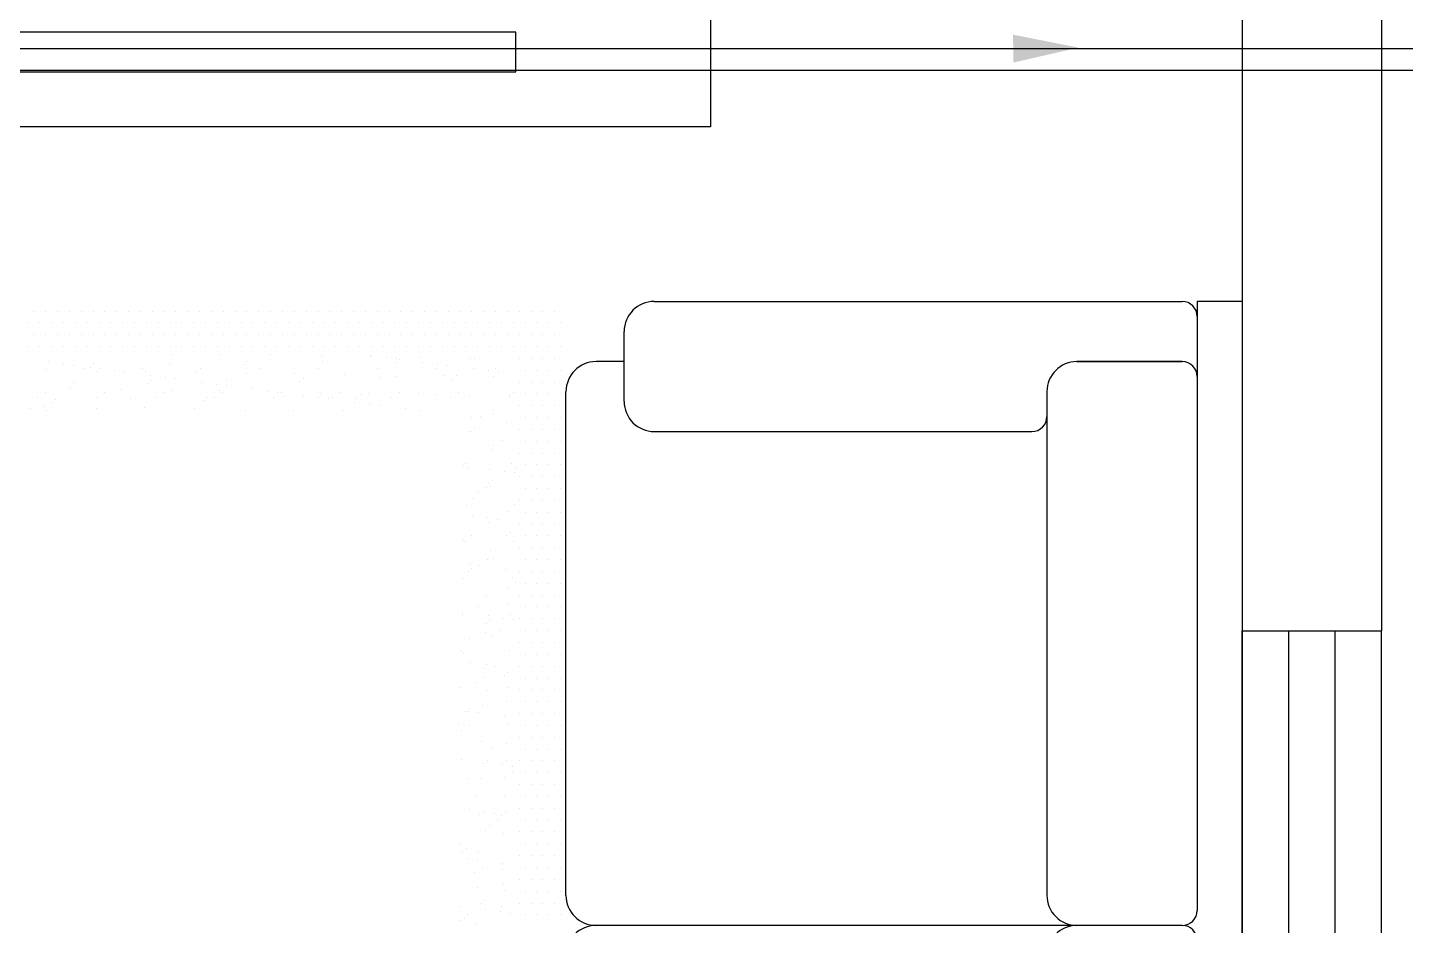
# Model space of a CAD drawing. Header units: millimetres. Extents: x -336 to -33, y -135 to 770.
# Drawn here: x -189.024 to -186.054, y 721.695 to 723.63 of the extents above; entities that cross this region are included whole.
import ezdxf

# ---------------------------------------------------------------- set-up
doc = ezdxf.new("R2010")
doc.units = ezdxf.units.MM
doc.header["$LTSCALE"] = 50
doc.header["$MEASUREMENT"] = 0
doc.layers.get('0').update_dxf_attribs({"linetype": 'CONTINUOUS'})
for name, color, linetype in [('-HIDRO', 8, 'CONTINUOUS'), ('TigreCad', 3, 'CONTINUOUS'), ('TUBULAÇÃO_ESGOTO', 5, 'CONTINUOUS')]:
    doc.layers.add(name, color=color, linetype=linetype)

# ---------------------------------------------------------------- blocks, each defined once
blk = doc.blocks.new('A$C7AFB675E')
at = {"color": 8}
for p, q in [((3.5035, 3.7432), (3.5035, 3.6832)), ((3.5035, 3.7432), (5.1585, 3.7432)), ((3.5035, 3.6832), (3.5635, 3.6832)), ((3.5235, 3.6832), (3.6035, 3.6832)), ((3.6035, 3.6832), (4.3135, 3.6832)), ((3.5035, 2.9606), (3.5035, 3.6632)), ((3.5835, 3.5232), (3.5835, 3.6632)), ((3.5835, 3.6632), (3.5835, 3.5232)), ((4.3335, 3.6632), (4.3335, 3.5232)), ((4.3335, 3.6632), (4.3335, 3.5232)), ((4.3335, 3.5232), (4.3335, 2.8832)), ((4.3335, 3.5232), (4.3335, 2.8832)), ((3.6235, 3.4832), (4.2935, 3.4832)), ((3.6765, 2.9606), (3.6765, 3.4632)), ((3.6365, 2.9206), (3.5435, 2.9206)), ((3.5835, 2.9206), (3.5835, 2.8832)), ((3.5835, 2.9206), (3.5835, 2.8832)), ((4.2935, 2.8432), (3.6235, 2.8432)), ((3.5162, 2.8282), (3.5162, 2.8282)), ((3.5319, 2.836), (3.5319, 2.836)), ((3.5477, 2.8282), (3.5477, 2.8282)), ((3.5634, 2.836), (3.5634, 2.836)), ((3.5792, 2.8282), (3.5792, 2.8282)), ((3.5949, 2.836), (3.5949, 2.836)), ((3.6107, 2.8282), (3.6107, 2.8282)), ((3.6264, 2.836), (3.6264, 2.836)), ((3.6422, 2.8282), (3.6422, 2.8282)), ((3.6579, 2.836), (3.6579, 2.836)), ((3.6737, 2.8282), (3.6737, 2.8282)), ((3.6894, 2.836), (3.6894, 2.836)), ((3.7052, 2.8282), (3.7052, 2.8282)), ((3.7209, 2.836), (3.7209, 2.836)), ((3.7367, 2.8282), (3.7367, 2.8282)), ((3.7524, 2.836), (3.7524, 2.836)), ((3.7682, 2.8282), (3.7682, 2.8282)), ((3.7839, 2.836), (3.7839, 2.836)), ((3.7997, 2.8282), (3.7997, 2.8282)), ((3.8154, 2.836), (3.8154, 2.836)), ((3.8312, 2.8282), (3.8312, 2.8282)), ((3.8469, 2.836), (3.8469, 2.836)), ((3.8627, 2.8282), (3.8627, 2.8282)), ((3.8784, 2.836), (3.8784, 2.836)), ((3.8942, 2.8282), (3.8942, 2.8282)), ((3.9099, 2.836), (3.9099, 2.836)), ((3.9257, 2.8282), (3.9257, 2.8282)), ((3.9414, 2.836), (3.9414, 2.836)), ((3.9572, 2.8282), (3.9572, 2.8282)), ((3.9729, 2.836), (3.9729, 2.836)), ((3.9887, 2.8282), (3.9887, 2.8282)), ((4.0044, 2.836), (4.0044, 2.836)), ((4.0202, 2.8282), (4.0202, 2.8282)), ((4.0359, 2.836), (4.0359, 2.836)), ((4.0517, 2.8282), (4.0517, 2.8282)), ((4.0674, 2.836), (4.0674, 2.836)), ((4.0832, 2.8282), (4.0832, 2.8282)), ((4.0989, 2.836), (4.0989, 2.836)), ((4.1147, 2.8282), (4.1147, 2.8282)), ((4.1304, 2.836), (4.1304, 2.836)), ((4.1462, 2.8282), (4.1462, 2.8282)), ((4.1619, 2.836), (4.1619, 2.836)), ((4.1777, 2.8282), (4.1777, 2.8282)), ((4.1934, 2.836), (4.1934, 2.836)), ((4.2092, 2.8282), (4.2092, 2.8282)), ((4.2249, 2.836), (4.2249, 2.836)), ((4.2407, 2.8282), (4.2407, 2.8282)), ((4.2564, 2.836), (4.2564, 2.836)), ((4.2722, 2.8282), (4.2722, 2.8282)), ((4.2879, 2.836), (4.2879, 2.836)), ((4.3037, 2.8282), (4.3037, 2.8282)), ((4.3194, 2.836), (4.3194, 2.836)), ((3.5162, 2.8124), (3.5162, 2.8124)), ((3.5319, 2.8203), (3.5319, 2.8203)), ((3.5477, 2.8124), (3.5477, 2.8124)), ((3.5634, 2.8203), (3.5634, 2.8203)), ((3.5792, 2.8124), (3.5792, 2.8124)), ((3.5949, 2.8203), (3.5949, 2.8203)), ((3.6107, 2.8124), (3.6107, 2.8124)), ((3.6264, 2.8203), (3.6264, 2.8203)), ((3.6422, 2.8124), (3.6422, 2.8124)), ((3.6579, 2.8203), (3.6579, 2.8203)), ((3.6737, 2.8124), (3.6737, 2.8124)), ((3.6894, 2.8203), (3.6894, 2.8203)), ((3.7052, 2.8124), (3.7052, 2.8124)), ((3.7209, 2.8203), (3.7209, 2.8203)), ((3.7367, 2.8124), (3.7367, 2.8124)), ((3.7524, 2.8203), (3.7524, 2.8203)), ((3.7682, 2.8124), (3.7682, 2.8124)), ((3.7839, 2.8203), (3.7839, 2.8203)), ((3.7997, 2.8124), (3.7997, 2.8124)), ((3.8154, 2.8203), (3.8154, 2.8203)), ((3.8312, 2.8124), (3.8312, 2.8124)), ((3.8469, 2.8203), (3.8469, 2.8203)), ((3.8627, 2.8124), (3.8627, 2.8124)), ((3.8784, 2.8203), (3.8784, 2.8203)), ((3.8942, 2.8124), (3.8942, 2.8124)), ((3.9099, 2.8203), (3.9099, 2.8203)), ((3.9257, 2.8124), (3.9257, 2.8124)), ((3.9414, 2.8203), (3.9414, 2.8203)), ((3.9572, 2.8124), (3.9572, 2.8124)), ((3.9729, 2.8203), (3.9729, 2.8203)), ((3.9887, 2.8124), (3.9887, 2.8124)), ((4.0044, 2.8203), (4.0044, 2.8203)), ((4.0202, 2.8124), (4.0202, 2.8124)), ((4.0359, 2.8203), (4.0359, 2.8203)), ((4.0517, 2.8124), (4.0517, 2.8124)), ((4.0674, 2.8203), (4.0674, 2.8203)), ((4.0832, 2.8124), (4.0832, 2.8124)), ((4.0989, 2.8203), (4.0989, 2.8203)), ((4.1147, 2.8124), (4.1147, 2.8124)), ((4.1304, 2.8203), (4.1304, 2.8203)), ((4.1462, 2.8124), (4.1462, 2.8124)), ((4.1619, 2.8203), (4.1619, 2.8203)), ((4.1777, 2.8124), (4.1777, 2.8124)), ((4.1934, 2.8203), (4.1934, 2.8203)), ((4.2092, 2.8124), (4.2092, 2.8124)), ((4.2249, 2.8203), (4.2249, 2.8203)), ((4.2407, 2.8124), (4.2407, 2.8124)), ((4.2564, 2.8203), (4.2564, 2.8203)), ((4.2722, 2.8124), (4.2722, 2.8124)), ((4.2879, 2.8203), (4.2879, 2.8203)), ((4.3037, 2.8124), (4.3037, 2.8124)), ((4.3194, 2.8203), (4.3194, 2.8203)), ((3.5162, 2.7967), (3.5162, 2.7967)), ((3.5319, 2.8045), (3.5319, 2.8045)), ((3.5319, 2.7888), (3.5319, 2.7888)), ((3.5477, 2.7967), (3.5477, 2.7967)), ((3.5634, 2.8045), (3.5634, 2.8045)), ((3.5634, 2.7888), (3.5634, 2.7888)), ((3.5792, 2.7967), (3.5792, 2.7967)), ((3.5949, 2.8045), (3.5949, 2.8045)), ((3.5949, 2.7888), (3.5949, 2.7888)), ((3.6107, 2.7967), (3.6107, 2.7967)), ((3.6264, 2.8045), (3.6264, 2.8045)), ((3.6264, 2.7888), (3.6264, 2.7888)), ((3.6422, 2.7967), (3.6422, 2.7967)), ((3.6579, 2.8045), (3.6579, 2.8045)), ((3.6579, 2.7888), (3.6579, 2.7888)), ((3.6737, 2.7967), (3.6737, 2.7967)), ((3.6894, 2.8045), (3.6894, 2.8045)), ((3.6894, 2.7888), (3.6894, 2.7888)), ((3.7052, 2.7967), (3.7052, 2.7967)), ((3.7209, 2.8045), (3.7209, 2.8045)), ((3.7209, 2.7888), (3.7209, 2.7888)), ((3.7367, 2.7967), (3.7367, 2.7967)), ((3.7524, 2.8045), (3.7524, 2.8045)), ((3.7524, 2.7888), (3.7524, 2.7888)), ((3.7682, 2.7967), (3.7682, 2.7967)), ((3.7839, 2.8045), (3.7839, 2.8045)), ((3.7839, 2.7888), (3.7839, 2.7888)), ((3.7997, 2.7967), (3.7997, 2.7967)), ((3.8154, 2.8045), (3.8154, 2.8045)), ((3.8154, 2.7888), (3.8154, 2.7888)), ((3.8312, 2.7967), (3.8312, 2.7967)), ((3.8469, 2.8045), (3.8469, 2.8045)), ((3.8469, 2.7888), (3.8469, 2.7888)), ((3.8627, 2.7967), (3.8627, 2.7967)), ((3.8784, 2.8045), (3.8784, 2.8045)), ((3.8784, 2.7888), (3.8784, 2.7888)), ((3.8942, 2.7967), (3.8942, 2.7967)), ((3.9099, 2.8045), (3.9099, 2.8045)), ((3.9099, 2.7888), (3.9099, 2.7888)), ((3.9257, 2.7967), (3.9257, 2.7967)), ((3.9414, 2.8045), (3.9414, 2.8045)), ((3.9414, 2.7888), (3.9414, 2.7888)), ((3.9572, 2.7967), (3.9572, 2.7967)), ((3.9729, 2.8045), (3.9729, 2.8045)), ((3.9729, 2.7888), (3.9729, 2.7888)), ((3.9887, 2.7967), (3.9887, 2.7967)), ((4.0044, 2.8045), (4.0044, 2.8045)), ((4.0044, 2.7888), (4.0044, 2.7888)), ((4.0202, 2.7967), (4.0202, 2.7967)), ((4.0359, 2.8045), (4.0359, 2.8045)), ((4.0359, 2.7888), (4.0359, 2.7888)), ((4.0517, 2.7967), (4.0517, 2.7967)), ((4.0674, 2.8045), (4.0674, 2.8045)), ((4.0674, 2.7888), (4.0674, 2.7888)), ((4.0832, 2.7967), (4.0832, 2.7967)), ((4.0989, 2.8045), (4.0989, 2.8045)), ((4.0989, 2.7888), (4.0989, 2.7888)), ((4.1147, 2.7967), (4.1147, 2.7967)), ((4.1304, 2.8045), (4.1304, 2.8045)), ((4.1304, 2.7888), (4.1304, 2.7888)), ((4.1462, 2.7967), (4.1462, 2.7967)), ((4.1619, 2.8045), (4.1619, 2.8045)), ((4.1619, 2.7888), (4.1619, 2.7888)), ((4.1777, 2.7967), (4.1777, 2.7967)), ((4.1934, 2.8045), (4.1934, 2.8045)), ((4.1934, 2.7888), (4.1934, 2.7888)), ((4.2092, 2.7967), (4.2092, 2.7967)), ((4.2249, 2.8045), (4.2249, 2.8045)), ((4.2249, 2.7888), (4.2249, 2.7888)), ((4.2407, 2.7967), (4.2407, 2.7967)), ((4.2564, 2.8045), (4.2564, 2.8045)), ((4.2564, 2.7888), (4.2564, 2.7888)), ((4.2722, 2.7967), (4.2722, 2.7967)), ((4.2879, 2.8045), (4.2879, 2.8045)), ((4.2879, 2.7888), (4.2879, 2.7888)), ((4.3037, 2.7967), (4.3037, 2.7967)), ((4.3194, 2.8045), (4.3194, 2.8045)), ((4.3194, 2.7888), (4.3194, 2.7888)), ((3.5162, 2.7809), (3.5162, 2.7809)), ((3.5319, 2.773), (3.5319, 2.773)), ((3.5477, 2.7809), (3.5477, 2.7809)), ((3.5634, 2.773), (3.5634, 2.773)), ((3.5792, 2.7809), (3.5792, 2.7809)), ((3.6107, 2.7809), (3.6107, 2.7809)), ((3.6247, 2.7727), (3.6247, 2.7727)), ((3.6422, 2.7809), (3.6422, 2.7809)), ((3.6737, 2.7809), (3.6737, 2.7809)), ((3.7052, 2.7809), (3.7052, 2.7809)), ((3.7185, 2.7703), (3.7185, 2.7703)), ((3.7254, 2.7763), (3.7254, 2.7763)), ((3.7309, 2.7751), (3.7309, 2.7751)), ((3.7367, 2.7809), (3.7367, 2.7809)), ((3.7682, 2.7809), (3.7682, 2.7809)), ((3.7739, 2.7747), (3.7739, 2.7747)), ((3.7997, 2.7809), (3.7997, 2.7809)), ((3.8109, 2.7693), (3.8109, 2.7693)), ((3.8225, 2.7731), (3.8225, 2.7731)), ((3.8312, 2.7809), (3.8312, 2.7809)), ((3.8627, 2.7809), (3.8627, 2.7809)), ((3.8711, 2.7715), (3.8711, 2.7715)), ((3.8777, 2.7755), (3.8777, 2.7755)), ((3.8942, 2.7809), (3.8942, 2.7809)), ((3.9196, 2.77), (3.9196, 2.77)), ((3.9257, 2.7809), (3.9257, 2.7809)), ((3.9264, 2.7732), (3.9264, 2.7732)), ((3.9572, 2.7809), (3.9572, 2.7809)), ((3.9887, 2.7809), (3.9887, 2.7809)), ((4.0202, 2.7809), (4.0202, 2.7809)), ((4.0517, 2.7809), (4.0517, 2.7809)), ((4.0832, 2.7809), (4.0832, 2.7809)), ((4.1147, 2.7809), (4.1147, 2.7809)), ((4.1218, 2.7714), (4.1218, 2.7714)), ((4.1302, 2.7725), (4.1302, 2.7725)), ((4.1462, 2.7809), (4.1462, 2.7809)), ((4.1777, 2.7809), (4.1777, 2.7809)), ((4.2092, 2.7809), (4.2092, 2.7809)), ((4.2407, 2.7809), (4.2407, 2.7809)), ((4.2722, 2.7809), (4.2722, 2.7809)), ((4.3037, 2.7809), (4.3037, 2.7809)), ((4.3173, 2.7695), (4.3173, 2.7695)), ((3.5162, 2.7652), (3.5162, 2.7652)), ((3.5319, 2.7573), (3.5319, 2.7573)), ((3.5477, 2.7652), (3.5477, 2.7652)), ((3.5634, 2.7573), (3.5634, 2.7573)), ((3.5976, 2.7537), (3.5976, 2.7537)), ((3.6289, 2.7681), (3.6289, 2.7681)), ((3.6319, 2.7678), (3.6319, 2.7678)), ((3.6642, 2.7647), (3.6642, 2.7647)), ((3.6882, 2.7581), (3.6882, 2.7581)), ((3.7291, 2.762), (3.7291, 2.762)), ((3.7826, 2.7673), (3.7826, 2.7673)), ((3.793, 2.7519), (3.793, 2.7519)), ((3.8151, 2.7647), (3.8151, 2.7647)), ((3.8597, 2.7629), (3.8597, 2.7629)), ((3.8845, 2.7649), (3.8845, 2.7649)), ((3.9047, 2.7668), (3.9047, 2.7668)), ((3.9246, 2.7601), (3.9246, 2.7601)), ((3.9408, 2.7551), (3.9408, 2.7551)), ((3.9682, 2.7684), (3.9682, 2.7684)), ((3.9971, 2.7659), (3.9971, 2.7659)), ((4.0014, 2.7612), (4.0014, 2.7612)), ((4.0167, 2.7668), (4.0167, 2.7668)), ((4.0352, 2.7644), (4.0352, 2.7644)), ((4.0552, 2.761), (4.0552, 2.761)), ((4.0653, 2.7652), (4.0653, 2.7652)), ((4.0909, 2.7634), (4.0909, 2.7634)), ((4.1138, 2.7636), (4.1138, 2.7636)), ((4.1201, 2.7583), (4.1201, 2.7583)), ((4.137, 2.7619), (4.137, 2.7619)), ((4.1624, 2.762), (4.1624, 2.762)), ((4.1833, 2.7624), (4.1833, 2.7624)), ((4.1876, 2.7578), (4.1876, 2.7578)), ((4.1933, 2.7522), (4.1933, 2.7522)), ((4.2109, 2.7604), (4.2109, 2.7604)), ((4.2507, 2.7591), (4.2507, 2.7591)), ((4.2595, 2.7588), (4.2595, 2.7588)), ((4.2771, 2.76), (4.2771, 2.76)), ((4.2877, 2.7614), (4.2877, 2.7614)), ((4.3081, 2.7573), (4.3081, 2.7573)), ((4.3156, 2.7564), (4.3156, 2.7564)), ((3.5162, 2.7494), (3.5162, 2.7494)), ((3.5162, 2.7337), (3.5162, 2.7337)), ((3.5319, 2.7415), (3.5319, 2.7415)), ((3.5477, 2.7494), (3.5477, 2.7494)), ((3.5477, 2.7337), (3.5477, 2.7337)), ((3.5634, 2.7415), (3.5634, 2.7415)), ((3.5932, 2.7499), (3.5932, 2.7499)), ((3.5958, 2.7406), (3.5958, 2.7406)), ((3.6033, 2.747), (3.6033, 2.747)), ((3.649, 2.7462), (3.649, 2.7462)), ((3.6519, 2.7454), (3.6519, 2.7454)), ((3.695, 2.7474), (3.695, 2.7474)), ((3.7005, 2.7438), (3.7005, 2.7438)), ((3.7264, 2.7415), (3.7264, 2.7415)), ((3.7414, 2.7452), (3.7414, 2.7452)), ((3.7457, 2.7406), (3.7457, 2.7406)), ((3.749, 2.7422), (3.749, 2.7422)), ((3.7513, 2.7377), (3.7513, 2.7377)), ((3.7913, 2.7388), (3.7913, 2.7388)), ((3.7976, 2.7406), (3.7976, 2.7406)), ((3.8352, 2.7427), (3.8352, 2.7427)), ((3.8457, 2.747), (3.8457, 2.747)), ((3.8461, 2.7391), (3.8461, 2.7391)), ((3.8947, 2.7375), (3.8947, 2.7375)), ((3.9219, 2.7396), (3.9219, 2.7396)), ((3.9277, 2.7418), (3.9277, 2.7418)), ((3.9319, 2.7371), (3.9319, 2.7371)), ((3.9432, 2.7359), (3.9432, 2.7359)), ((3.9476, 2.7445), (3.9476, 2.7445)), ((3.9868, 2.7369), (3.9868, 2.7369)), ((3.9885, 2.75), (3.9885, 2.75)), ((3.9918, 2.7343), (3.9918, 2.7343)), ((4.0039, 2.7348), (4.0039, 2.7348)), ((4.0215, 2.7393), (4.0215, 2.7393)), ((4.0404, 2.7327), (4.0404, 2.7327)), ((4.0983, 2.744), (4.0983, 2.744)), ((4.1139, 2.7383), (4.1139, 2.7383)), ((4.1174, 2.7378), (4.1174, 2.7378)), ((4.1181, 2.7337), (4.1181, 2.7337)), ((4.1823, 2.735), (4.1823, 2.735)), ((4.184, 2.7481), (4.184, 2.7481)), ((4.2001, 2.7416), (4.2001, 2.7416)), ((4.2077, 2.7359), (4.2077, 2.7359)), ((4.3001, 2.7349), (4.3001, 2.7349)), ((4.3129, 2.7359), (4.3129, 2.7359)), ((3.5162, 2.7179), (3.5162, 2.7179)), ((3.5319, 2.7258), (3.5319, 2.7258)), ((3.5477, 2.7179), (3.5477, 2.7179)), ((3.5634, 2.7258), (3.5634, 2.7258)), ((3.5796, 2.7221), (3.5796, 2.7221)), ((3.58, 2.7166), (3.58, 2.7166)), ((3.5931, 2.7201), (3.5931, 2.7201)), ((3.6286, 2.715), (3.6286, 2.715)), ((3.6563, 2.7295), (3.6563, 2.7295)), ((3.658, 2.7174), (3.658, 2.7174)), ((3.6597, 2.7305), (3.6597, 2.7305)), ((3.672, 2.7211), (3.672, 2.7211)), ((3.6763, 2.7165), (3.6763, 2.7165)), ((3.7581, 2.7271), (3.7581, 2.7271)), ((3.7658, 2.7186), (3.7658, 2.7186)), ((3.7886, 2.7183), (3.7886, 2.7183)), ((3.8144, 2.7174), (3.8144, 2.7174)), ((3.8535, 2.7155), (3.8535, 2.7155)), ((3.8552, 2.7286), (3.8552, 2.7286)), ((3.8582, 2.7177), (3.8582, 2.7177)), ((3.9088, 2.7266), (3.9088, 2.7266)), ((3.952, 2.7152), (3.952, 2.7152)), ((3.9841, 2.7164), (3.9841, 2.7164)), ((4.0107, 2.7242), (4.0107, 2.7242)), ((4.0444, 2.7142), (4.0444, 2.7142)), ((4.0507, 2.7268), (4.0507, 2.7268)), ((4.067, 2.7144), (4.067, 2.7144)), ((4.0889, 2.7311), (4.0889, 2.7311)), ((4.1375, 2.7295), (4.1375, 2.7295)), ((4.1614, 2.7237), (4.1614, 2.7237)), ((4.1796, 2.7145), (4.1796, 2.7145)), ((4.186, 2.7279), (4.186, 2.7279)), ((4.2346, 2.7264), (4.2346, 2.7264)), ((4.2462, 2.7249), (4.2462, 2.7249)), ((4.2565, 2.7318), (4.2565, 2.7318)), ((4.2632, 2.7212), (4.2632, 2.7212)), ((4.2831, 2.7248), (4.2831, 2.7248)), ((4.3044, 2.7302), (4.3044, 2.7302)), ((4.3317, 2.7232), (4.3317, 2.7232)), ((3.5162, 2.7022), (3.5162, 2.7022)), ((3.5319, 2.71), (3.5319, 2.71)), ((3.5477, 2.7022), (3.5477, 2.7022)), ((3.5634, 2.71), (3.5634, 2.71)), ((3.6026, 2.697), (3.6026, 2.697)), ((3.625, 2.6999), (3.625, 2.6999)), ((3.6771, 2.7134), (3.6771, 2.7134)), ((3.7194, 2.7092), (3.7194, 2.7092)), ((3.7219, 2.7073), (3.7219, 2.7073)), ((3.7257, 2.7118), (3.7257, 2.7118)), ((3.7743, 2.7103), (3.7743, 2.7103)), ((3.8212, 2.7067), (3.8212, 2.7067)), ((3.8228, 2.7087), (3.8228, 2.7087)), ((3.8625, 2.713), (3.8625, 2.713)), ((3.8714, 2.7071), (3.8714, 2.7071)), ((3.9174, 2.7054), (3.9174, 2.7054)), ((3.9199, 2.7055), (3.9199, 2.7055)), ((3.9685, 2.7039), (3.9685, 2.7039)), ((3.9719, 2.7062), (3.9719, 2.7062)), ((4.017, 2.7023), (4.017, 2.7023)), ((4.0487, 2.7096), (4.0487, 2.7096)), ((4.049, 2.7137), (4.049, 2.7137)), ((4.0656, 2.7007), (4.0656, 2.7007)), ((4.0738, 2.7038), (4.0738, 2.7038)), ((4.1129, 2.7035), (4.1129, 2.7035)), ((4.1382, 2.7117), (4.1382, 2.7117)), ((4.2245, 2.7033), (4.2245, 2.7033)), ((4.2307, 2.7108), (4.2307, 2.7108)), ((4.2349, 2.7061), (4.2349, 2.7061)), ((4.2445, 2.7118), (4.2445, 2.7118)), ((4.3084, 2.7017), (4.3084, 2.7017)), ((4.3196, 2.7115), (4.3196, 2.7115)), ((4.3245, 2.7083), (4.3245, 2.7083)), ((4.3263, 2.7009), (4.3263, 2.7009)), ((3.5162, 2.6864), (3.5162, 2.6864)), ((3.5319, 2.6943), (3.5319, 2.6943)), ((3.5319, 2.6785), (3.5319, 2.6785)), ((3.5477, 2.6864), (3.5477, 2.6864)), ((3.5634, 2.6943), (3.5634, 2.6943)), ((3.5634, 2.6785), (3.5634, 2.6785)), ((3.5886, 2.6859), (3.5886, 2.6859)), ((3.6025, 2.681), (3.6025, 2.681)), ((3.6068, 2.6923), (3.6068, 2.6923)), ((3.6318, 2.6893), (3.6318, 2.6893)), ((3.5162, 2.6707), (3.5162, 2.6707)), ((3.5319, 2.6628), (3.5319, 2.6628)), ((3.5477, 2.6707), (3.5477, 2.6707)), ((3.5634, 2.6628), (3.5634, 2.6628)), ((3.5869, 2.6728), (3.5869, 2.6728)), ((3.593, 2.6714), (3.593, 2.6714)), ((3.6269, 2.6704), (3.6269, 2.6704)), ((3.5162, 2.6549), (3.5162, 2.6549)), ((3.5319, 2.647), (3.5319, 2.647)), ((3.5477, 2.6549), (3.5477, 2.6549)), ((3.5634, 2.647), (3.5634, 2.647)), ((3.5776, 2.6485), (3.5776, 2.6485)), ((3.5842, 2.6523), (3.5842, 2.6523)), ((3.6261, 2.647), (3.6261, 2.647)), ((3.6491, 2.6496), (3.6491, 2.6496)), ((3.5162, 2.6392), (3.5162, 2.6392)), ((3.5162, 2.6234), (3.5162, 2.6234)), ((3.5319, 2.6313), (3.5319, 2.6313)), ((3.5477, 2.6392), (3.5477, 2.6392)), ((3.5477, 2.6234), (3.5477, 2.6234)), ((3.5634, 2.6313), (3.5634, 2.6313)), ((3.6464, 2.6291), (3.6464, 2.6291)), ((3.5162, 2.6077), (3.5162, 2.6077)), ((3.5319, 2.6155), (3.5319, 2.6155)), ((3.5477, 2.6077), (3.5477, 2.6077)), ((3.5634, 2.6155), (3.5634, 2.6155)), ((3.578, 2.605), (3.578, 2.605)), ((3.5797, 2.6181), (3.5797, 2.6181)), ((3.5804, 2.6212), (3.5804, 2.6212)), ((3.5847, 2.6166), (3.5847, 2.6166)), ((3.6028, 2.6166), (3.6028, 2.6166)), ((3.6248, 2.6215), (3.6248, 2.6215)), ((3.6316, 2.6108), (3.6316, 2.6108)), ((3.5162, 2.5919), (3.5162, 2.5919)), ((3.5319, 2.5998), (3.5319, 2.5998)), ((3.5477, 2.5919), (3.5477, 2.5919)), ((3.5634, 2.5998), (3.5634, 2.5998)), ((3.5929, 2.5929), (3.5929, 2.5929)), ((3.6048, 2.5947), (3.6048, 2.5947)), ((3.6419, 2.5948), (3.6419, 2.5948)), ((3.5162, 2.5762), (3.5162, 2.5762)), ((3.5319, 2.584), (3.5319, 2.584)), ((3.5319, 2.5683), (3.5319, 2.5683)), ((3.5477, 2.5762), (3.5477, 2.5762)), ((3.5634, 2.584), (3.5634, 2.584)), ((3.5634, 2.5683), (3.5634, 2.5683)), ((3.5753, 2.5845), (3.5753, 2.5845)), ((3.5767, 2.5826), (3.5767, 2.5826)), ((3.6253, 2.581), (3.6253, 2.581)), ((3.6278, 2.5696), (3.6278, 2.5696)), ((3.6402, 2.5817), (3.6402, 2.5817)), ((3.5162, 2.5604), (3.5162, 2.5604)), ((3.5319, 2.5525), (3.5319, 2.5525)), ((3.5477, 2.5604), (3.5477, 2.5604)), ((3.5634, 2.5525), (3.5634, 2.5525)), ((3.632, 2.5649), (3.632, 2.5649)), ((3.6375, 2.5612), (3.6375, 2.5612)), ((3.5162, 2.5447), (3.5162, 2.5447)), ((3.5319, 2.5368), (3.5319, 2.5368)), ((3.5477, 2.5447), (3.5477, 2.5447)), ((3.5634, 2.5368), (3.5634, 2.5368)), ((3.6004, 2.5485), (3.6004, 2.5485)), ((3.6247, 2.543), (3.6247, 2.543)), ((3.6315, 2.5324), (3.6315, 2.5324)), ((3.6489, 2.5469), (3.6489, 2.5469)), ((3.5162, 2.5289), (3.5162, 2.5289)), ((3.5162, 2.5132), (3.5162, 2.5132)), ((3.5319, 2.521), (3.5319, 2.521)), ((3.5477, 2.5289), (3.5477, 2.5289)), ((3.5477, 2.5132), (3.5477, 2.5132)), ((3.5634, 2.521), (3.5634, 2.521)), ((3.577, 2.5181), (3.577, 2.5181)), ((3.5827, 2.5189), (3.5827, 2.5189)), ((3.5927, 2.5145), (3.5927, 2.5145)), ((3.6256, 2.5165), (3.6256, 2.5165)), ((3.6312, 2.5139), (3.6312, 2.5139)), ((3.633, 2.527), (3.633, 2.527)), ((3.5162, 2.4974), (3.5162, 2.4974)), ((3.5319, 2.5053), (3.5319, 2.5053)), ((3.5477, 2.4974), (3.5477, 2.4974)), ((3.5634, 2.5053), (3.5634, 2.5053)), ((3.6056, 2.4938), (3.6056, 2.4938)), ((3.5162, 2.4817), (3.5162, 2.4817)), ((3.5319, 2.4895), (3.5319, 2.4895)), ((3.5477, 2.4817), (3.5477, 2.4817)), ((3.5634, 2.4895), (3.5634, 2.4895)), ((3.5995, 2.4825), (3.5995, 2.4825)), ((3.6099, 2.4892), (3.6099, 2.4892)), ((3.6285, 2.4934), (3.6285, 2.4934)), ((3.6481, 2.481), (3.6481, 2.481)), ((3.5162, 2.4659), (3.5162, 2.4659)), ((3.5319, 2.4738), (3.5319, 2.4738)), ((3.5319, 2.458), (3.5319, 2.458)), ((3.5477, 2.4659), (3.5477, 2.4659)), ((3.5634, 2.4738), (3.5634, 2.4738)), ((3.5634, 2.458), (3.5634, 2.458)), ((3.624, 2.4592), (3.624, 2.4592)), ((3.6246, 2.4645), (3.6246, 2.4645)), ((3.63, 2.4673), (3.63, 2.4673)), ((3.5162, 2.4502), (3.5162, 2.4502)), ((3.5319, 2.4423), (3.5319, 2.4423)), ((3.5477, 2.4502), (3.5477, 2.4502)), ((3.5634, 2.4423), (3.5634, 2.4423)), ((3.5746, 2.4501), (3.5746, 2.4501)), ((3.6223, 2.4461), (3.6223, 2.4461)), ((3.6232, 2.4485), (3.6232, 2.4485)), ((3.6313, 2.4539), (3.6313, 2.4539)), ((3.5162, 2.4344), (3.5162, 2.4344)), ((3.5319, 2.4265), (3.5319, 2.4265)), ((3.5477, 2.4344), (3.5477, 2.4344)), ((3.5634, 2.4265), (3.5634, 2.4265)), ((3.5926, 2.436), (3.5926, 2.436)), ((3.6196, 2.4256), (3.6196, 2.4256)), ((3.5162, 2.4187), (3.5162, 2.4187)), ((3.5162, 2.4029), (3.5162, 2.4029)), ((3.5319, 2.4108), (3.5319, 2.4108)), ((3.5477, 2.4187), (3.5477, 2.4187)), ((3.5477, 2.4029), (3.5477, 2.4029)), ((3.5634, 2.4108), (3.5634, 2.4108)), ((3.5835, 2.4181), (3.5835, 2.4181)), ((3.5878, 2.4134), (3.5878, 2.4134)), ((3.5998, 2.4181), (3.5998, 2.4181)), ((3.6484, 2.4165), (3.6484, 2.4165)), ((3.5162, 2.3872), (3.5162, 2.3872)), ((3.5319, 2.395), (3.5319, 2.395)), ((3.5477, 2.3872), (3.5477, 2.3872)), ((3.5634, 2.395), (3.5634, 2.395)), ((3.5738, 2.3841), (3.5738, 2.3841)), ((3.6079, 2.3915), (3.6079, 2.3915)), ((3.6151, 2.3913), (3.6151, 2.3913)), ((3.6244, 2.386), (3.6244, 2.386)), ((3.5162, 2.3714), (3.5162, 2.3714)), ((3.5319, 2.3793), (3.5319, 2.3793)), ((3.5477, 2.3714), (3.5477, 2.3714)), ((3.5634, 2.3793), (3.5634, 2.3793)), ((3.6134, 2.3782), (3.6134, 2.3782)), ((3.6223, 2.3825), (3.6223, 2.3825)), ((3.6309, 2.3664), (3.6309, 2.3664)), ((3.6312, 2.3754), (3.6312, 2.3754)), ((3.5162, 2.3557), (3.5162, 2.3557)), ((3.5319, 2.3635), (3.5319, 2.3635)), ((3.5319, 2.3478), (3.5319, 2.3478)), ((3.5477, 2.3557), (3.5477, 2.3557)), ((3.5634, 2.3635), (3.5634, 2.3635)), ((3.5634, 2.3478), (3.5634, 2.3478)), ((3.5925, 2.3575), (3.5925, 2.3575)), ((3.5974, 2.35), (3.5974, 2.35)), ((3.6107, 2.3577), (3.6107, 2.3577)), ((3.6351, 2.3618), (3.6351, 2.3618)), ((3.6459, 2.3484), (3.6459, 2.3484)), ((3.5162, 2.3399), (3.5162, 2.3399)), ((3.5319, 2.332), (3.5319, 2.332)), ((3.5477, 2.3399), (3.5477, 2.3399)), ((3.5634, 2.332), (3.5634, 2.332)), ((3.5162, 2.3242), (3.5162, 2.3242)), ((3.5319, 2.3163), (3.5319, 2.3163)), ((3.5477, 2.3242), (3.5477, 2.3242)), ((3.5634, 2.3163), (3.5634, 2.3163)), ((3.5741, 2.3196), (3.5741, 2.3196)), ((3.5858, 2.3158), (3.5858, 2.3158)), ((3.6044, 2.3104), (3.6044, 2.3104)), ((3.6062, 2.3235), (3.6062, 2.3235)), ((3.6226, 2.318), (3.6226, 2.318)), ((3.5162, 2.3084), (3.5162, 2.3084)), ((3.5162, 2.2927), (3.5162, 2.2927)), ((3.5319, 2.3005), (3.5319, 2.3005)), ((3.5477, 2.3084), (3.5477, 2.3084)), ((3.5477, 2.2927), (3.5477, 2.2927)), ((3.5634, 2.3005), (3.5634, 2.3005)), ((3.6243, 2.3076), (3.6243, 2.3076)), ((3.631, 2.2969), (3.631, 2.2969)), ((3.5162, 2.2769), (3.5162, 2.2769)), ((3.5319, 2.2848), (3.5319, 2.2848)), ((3.5477, 2.2769), (3.5477, 2.2769)), ((3.5634, 2.2848), (3.5634, 2.2848)), ((3.5923, 2.279), (3.5923, 2.279)), ((3.5965, 2.2841), (3.5965, 2.2841)), ((3.6017, 2.2899), (3.6017, 2.2899)), ((3.6087, 2.2907), (3.6087, 2.2907)), ((3.613, 2.286), (3.613, 2.286)), ((3.6451, 2.2825), (3.6451, 2.2825)), ((3.5162, 2.2612), (3.5162, 2.2612)), ((3.5319, 2.269), (3.5319, 2.269)), ((3.5477, 2.2612), (3.5477, 2.2612)), ((3.5634, 2.269), (3.5634, 2.269)), ((3.5972, 2.2557), (3.5972, 2.2557)), ((3.6331, 2.2641), (3.6331, 2.2641)), ((3.5162, 2.2454), (3.5162, 2.2454)), ((3.5319, 2.2533), (3.5319, 2.2533)), ((3.5319, 2.2375), (3.5319, 2.2375)), ((3.5477, 2.2454), (3.5477, 2.2454)), ((3.5634, 2.2533), (3.5634, 2.2533)), ((3.5634, 2.2375), (3.5634, 2.2375)), ((3.5955, 2.2426), (3.5955, 2.2426)), ((3.6202, 2.25), (3.6202, 2.25)), ((3.5162, 2.2297), (3.5162, 2.2297)), ((3.5319, 2.2218), (3.5319, 2.2218)), ((3.5477, 2.2297), (3.5477, 2.2297)), ((3.5634, 2.2218), (3.5634, 2.2218)), ((3.5928, 2.2221), (3.5928, 2.2221)), ((3.5968, 2.2196), (3.5968, 2.2196)), ((3.6241, 2.2291), (3.6241, 2.2291)), ((3.5162, 2.2139), (3.5162, 2.2139)), ((3.5319, 2.206), (3.5319, 2.206)), ((3.5477, 2.2139), (3.5477, 2.2139)), ((3.5634, 2.206), (3.5634, 2.206)), ((3.5866, 2.2149), (3.5866, 2.2149)), ((3.5909, 2.2103), (3.5909, 2.2103)), ((3.5922, 2.2005), (3.5922, 2.2005)), ((3.6309, 2.2185), (3.6309, 2.2185)), ((3.6454, 2.218), (3.6454, 2.218)), ((3.5162, 2.1982), (3.5162, 2.1982)), ((3.5162, 2.1824), (3.5162, 2.1824)), ((3.5319, 2.1903), (3.5319, 2.1903)), ((3.5477, 2.1982), (3.5477, 2.1982)), ((3.5477, 2.1824), (3.5477, 2.1824)), ((3.5634, 2.1903), (3.5634, 2.1903)), ((3.5883, 2.1879), (3.5883, 2.1879)), ((3.611, 2.1884), (3.611, 2.1884)), ((3.6193, 2.184), (3.6193, 2.184)), ((3.5162, 2.1667), (3.5162, 2.1667)), ((3.5319, 2.1745), (3.5319, 2.1745)), ((3.5477, 2.1667), (3.5477, 2.1667)), ((3.5634, 2.1745), (3.5634, 2.1745)), ((3.5866, 2.1747), (3.5866, 2.1747)), ((3.5162, 2.1509), (3.5162, 2.1509)), ((3.5319, 2.1588), (3.5319, 2.1588)), ((3.5477, 2.1509), (3.5477, 2.1509)), ((3.5634, 2.1588), (3.5634, 2.1588)), ((3.5839, 2.1542), (3.5839, 2.1542)), ((3.5944, 2.1515), (3.5944, 2.1515)), ((3.624, 2.1506), (3.624, 2.1506)), ((3.634, 2.1633), (3.634, 2.1633)), ((3.6382, 2.1586), (3.6382, 2.1586)), ((3.643, 2.1499), (3.643, 2.1499)), ((3.6488, 2.1515), (3.6488, 2.1515)), ((3.5162, 2.1352), (3.5162, 2.1352)), ((3.5319, 2.143), (3.5319, 2.143)), ((3.5319, 2.1273), (3.5319, 2.1273)), ((3.5477, 2.1352), (3.5477, 2.1352)), ((3.5634, 2.143), (3.5634, 2.143)), ((3.5634, 2.1273), (3.5634, 2.1273)), ((3.6308, 2.14), (3.6308, 2.14)), ((3.6461, 2.131), (3.6461, 2.131))]:
    blk.add_line(p, q, dxfattribs=at)
for centre, radius, start, end in [((3.5235, 3.6632), 0.02, 90, 180), ((3.6035, 3.6632), 0.02, 90, 180), ((3.6035, 3.6632), 0.02, 90, 180), ((4.3135, 3.6632), 0.02, 0, 90), ((4.3535, 3.6632), 0.02, 90, 180), ((3.6235, 3.5232), 0.04, 180, 270), ((3.6235, 3.5232), 0.04, 180, 270), ((4.2935, 3.5232), 0.04, 270, 0), ((4.3735, 3.5232), 0.04, 180, 270), ((3.6565, 3.4632), 0.02, 0, 90), ((3.5435, 2.9606), 0.04, 180, 270), ((3.6365, 2.9606), 0.04, 270, 0), ((3.6235, 2.8832), 0.04, 180, 270), ((4.2935, 2.8832), 0.04, 270, 0), ((4.3735, 2.8832), 0.04, 180, 270)]:
    blk.add_arc(centre, radius, start, end, dxfattribs=at)

msp = doc.modelspace()

# ---------------------------------------------------------------- linework, layer by layer
at = {"layer": '-HIDRO', "linetype": 'Continuous'}
for p, q in [((-186.1054, 728.6466), (-186.1054, 722.3299)), ((-186.4054, 723.8266), (-186.4054, 722.3299)), ((-186.4054, 718.3299), (-186.4054, 722.3299)), ((-186.4054, 722.3299), (-186.1054, 722.3299)), ((-186.3054, 718.3299), (-186.3054, 722.3299)), ((-186.2054, 718.3299), (-186.2054, 722.3299)), ((-186.1054, 718.3299), (-186.1054, 722.3299))]:
    msp.add_line(p, q, dxfattribs=at)
at = {"layer": '-HIDRO'}
for points in [[(-191.4054, 723.8266), (-187.5516, 723.8266), (-187.5516, 723.4164), (-191.4054, 723.4164)], [(-187.9716, 723.5352), (-187.9716, 723.6207), (-190.2675, 723.6207), (-190.2675, 723.5352)]]:
    msp.add_lwpolyline(points, close=True, dxfattribs=at)
at = {"layer": 'TigreCad'}
msp.add_line((-195.9988, 723.5384), (-184.2515, 723.5384), dxfattribs=at)
at = {"layer": 'TUBULAÇÃO_ESGOTO'}
msp.add_line((-195.7989, 723.5849), (-184.2515, 723.5849), dxfattribs=at)
msp.add_solid([(-186.7584, 723.5871), (-186.8988, 723.5548), (-186.8997, 723.6149)], dxfattribs=at)

# ---------------------------------------------------------------- block references
at = {"layer": '-HIDRO', "ltscale": 0.35, "xscale": 1.62, "yscale": 1.62, "zscale": 1.62, "rotation": 270}
msp.add_blockref('A$C7AFB675E', (-192.4694, 728.7157), dxfattribs=at)

doc.saveas('drawing.dxf')
